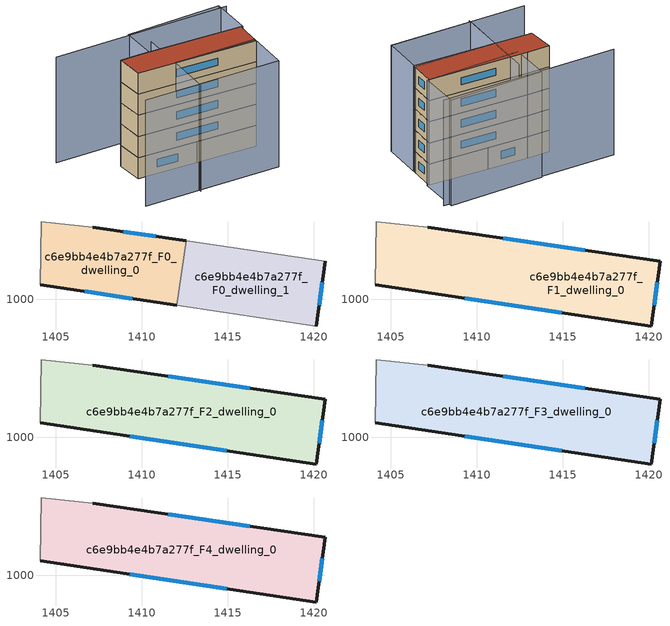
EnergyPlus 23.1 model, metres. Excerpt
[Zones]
c6e9bb4e4b7a277f_F0_dwelling_0
 floor ground (EU_floor_Construction): 1412.58,1003.41 1412.03,999.66 1404.08,1000.85 1404.15,1004.51 1407.16,1004.2 z0
 wall outside (EU_wall_Construction): 1404.08,1000.85 1412.03,999.66 / 1412.58,1003.41 1407.16,1004.2 z0:3
 wall adiabatic (EU_wall_Construction): 1407.16,1004.2 1404.15,1004.51 1404.08,1000.85 z0:3
 wall to c6e9bb4e4b7a277f_F0_dwelling_1 (EU_wall_Construction): 1412.03,999.66 1412.58,1003.41 z0:3
 window (EU_Window_Construction): 1406.67,1000.46 1409.45,1000.05 / 1410.82,1003.66 1408.92,1003.94 z0.98:2.02
c6e9bb4e4b7a277f_F0_dwelling_1
 floor ground (EU_floor_Construction): 1420.65,1002.22 1420.15,998.44 1412.03,999.66 1412.58,1003.41 z0
 wall outside (EU_wall_Construction): 1420.15,998.44 1420.65,1002.22 z0:3
 wall adiabatic (EU_wall_Construction): 1420.65,1002.22 1412.58,1003.41 / 1412.03,999.66 1420.15,998.44 z0:3
 window (EU_Window_Construction): 1420.31,999.67 1420.49,1000.99 z0.98:2.02
c6e9bb4e4b7a277f_F1_dwelling_0
 floor to c6e9bb4e4b7a277f_F0_dwelling_0 (EU_floor_Construction): 1412.58,1003.4 1412.03,999.66 1404.08,1000.85 1404.15,1004.51 1407.16,1004.2 z3
 floor to c6e9bb4e4b7a277f_F0_dwelling_1 (EU_floor_Construction): 1420.65,1002.22 1420.15,998.44 1412.03,999.66 1412.58,1003.4 z3
 wall outside (EU_wall_Construction): 1404.08,1000.85 1420.15,998.44 1420.65,1002.22 1407.16,1004.2 z3:6
 wall adiabatic (EU_wall_Construction): 1407.16,1004.2 1404.15,1004.51 1404.08,1000.85 z3:6
 window (EU_Window_Construction): 1409.3,1000.07 1414.92,999.22 / 1416.26,1002.86 1411.55,1003.56 / 1420.31,999.67 1420.49,1000.99 z3.98:5.02
c6e9bb4e4b7a277f_F2_dwelling_0
 floor to c6e9bb4e4b7a277f_F1_dwelling_0 (EU_floor_Construction): 1420.65,1002.22 1420.15,998.44 1404.08,1000.85 1404.15,1004.51 1407.16,1004.2 z6
 wall outside (EU_wall_Construction): 1404.08,1000.85 1420.15,998.44 1420.65,1002.22 1407.16,1004.2 z6:9
 wall adiabatic (EU_wall_Construction): 1407.16,1004.2 1404.15,1004.51 1404.08,1000.85 z6:9
 window (EU_Window_Construction): 1409.3,1000.07 1414.92,999.22 / 1416.26,1002.86 1411.55,1003.56 / 1420.31,999.67 1420.49,1000.99 z6.98:8.02
c6e9bb4e4b7a277f_F3_dwelling_0
 floor to c6e9bb4e4b7a277f_F2_dwelling_0 (EU_floor_Construction): 1420.65,1002.22 1420.15,998.44 1404.08,1000.85 1404.15,1004.51 1407.16,1004.2 z9
 wall outside (EU_wall_Construction): 1404.08,1000.85 1420.15,998.44 1420.65,1002.22 1407.16,1004.2 z9:12
 wall adiabatic (EU_wall_Construction): 1407.16,1004.2 1404.15,1004.51 1404.08,1000.85 z9:12
 window (EU_Window_Construction): 1409.3,1000.07 1414.92,999.22 / 1416.26,1002.86 1411.55,1003.56 / 1420.31,999.67 1420.49,1000.99 z9.98:11.02
c6e9bb4e4b7a277f_F4_dwelling_0
 floor to c6e9bb4e4b7a277f_F3_dwelling_0 (EU_floor_Construction): 1420.65,1002.22 1420.15,998.44 1404.08,1000.85 1404.15,1004.51 1407.16,1004.2 z12
 wall outside (EU_wall_Construction): 1404.08,1000.85 1420.15,998.44 1420.65,1002.22 1407.16,1004.2 z12:15
 wall adiabatic (EU_wall_Construction): 1407.16,1004.2 1404.15,1004.51 1404.08,1000.85 z12:15
 window (EU_Window_Construction): 1409.3,1000.07 1414.92,999.22 / 1416.26,1002.86 1411.55,1003.56 / 1420.31,999.67 1420.49,1000.99 z12.98:14.02
 roof outside (EU_roof_Construction): 1420.15,998.44 1420.65,1002.22 1407.16,1004.2 1404.15,1004.51 1404.08,1000.85 z15
shading: 1400.99,995.14 1419.37,993 / 1409.78,1005.85 1408.45,993.97 / 1422.13,1007.18 1398.33,1009.83 / 1408.44,994.27 1409.14,1000.09 / 1409.14,1000.09 1420.19,998.76 / 1420.19,998.76 1419.49,992.94 / 1419.49,992.94 1408.44,994.27 / 1408.54,1008.9 1421.42,1007.73 / 1421.42,1007.73 1420.92,1002.2 / 1420.92,1002.2 1408.04,1003.37 / 1408.04,1003.37 1408.54,1008.9 z0:15
[Building]
EU S2 Campaign: North Axis=0; Terrain=City; Solar Distribution=FullExterior
[Site:Location]
Bologna: Latitude=44.5; Longitude=11.25; Time Zone=1; Elevation=37
[SizingPeriod:WeatherFileDays]
AnnualSizingPeriod: Begin Month=1; Begin Day of Month=1; End Month=12; End Day of Month=31; Day of Week for Start Day=Monday; Use Weather File Daylight Saving Period=No; Use Weather File Rain and Snow Indicators=No
[MATERIAL]
EU_InternalMass_Material: Roughness=MediumRough; Thickness=0.1; Conductivity=1; Density=1800; Specific Heat=900; Thermal Absorptance=0.9; Solar Absorptance=0.7; Visible Absorptance=0.7
[MATERIAL:NOMASS] Roughness=MediumRough; Thermal Absorptance=0.9; Solar Absorptance=0.7; Visible Absorptance=0.7
Name | Thermal Resistance
EU_wall_NoMass | 0.905828
EU_roof_NoMass | 0.37593
EU_floor_NoMass | 0.67114
[WINDOWMATERIAL:SIMPLEGLAZINGSYSTEM]
EU_Window_SimpleGlazing: UFactor=4.52486; Solar Heat Gain Coefficient=0.85; Visible Transmittance=0.85
[CONSTRUCTION]
EU_wall_Construction: EU_wall_NoMass
EU_roof_Construction: EU_roof_NoMass
EU_floor_Construction: EU_floor_NoMass
EU_Window_Construction: EU_Window_SimpleGlazing
EU_InternalMass_Construction: EU_InternalMass_Material
[ZONE] Type=1; Multiplier=1; Ceiling Height=autocalculate; Floor Area=autocalculate; Part of Total Floor Area=Yes
Name | Volume
c6e9bb4e4b7a277f_F0_dwelling_0 | 93.2014
c6e9bb4e4b7a277f_F1_dwelling_0 | 186.413
c6e9bb4e4b7a277f_F2_dwelling_0; c6e9bb4e4b7a277f_F3_dwelling_0; c6e9bb4e4b7a277f_F4_dwelling_0 | 186.417
c6e9bb4e4b7a277f_F0_dwelling_1 | 93.219
[INTERNALMASS] Construction=EU_InternalMass_Construction
Name | Zone or ZoneList | Surface Area
c6e9bb4e4b7a277f_F0_dwelling_0_EU_InternalMass | c6e9bb4e4b7a277f_F0_dwelling_0 | 31.0672
c6e9bb4e4b7a277f_F0_dwelling_1_EU_InternalMass | c6e9bb4e4b7a277f_F0_dwelling_1 | 31.0732
c6e9bb4e4b7a277f_F1_dwelling_0_EU_InternalMass | c6e9bb4e4b7a277f_F1_dwelling_0 | 62.1389
c6e9bb4e4b7a277f_F2_dwelling_0_EU_InternalMass | c6e9bb4e4b7a277f_F2_dwelling_0 | 62.1389
c6e9bb4e4b7a277f_F3_dwelling_0_EU_InternalMass | c6e9bb4e4b7a277f_F3_dwelling_0 | 62.1389
c6e9bb4e4b7a277f_F4_dwelling_0_EU_InternalMass | c6e9bb4e4b7a277f_F4_dwelling_0 | 62.1389
[OTHEREQUIPMENT] Fuel Type=Electricity; Design Level Calculation Method=Watts/Area; Power per Zone Floor Area=1; Fraction Latent=0; Fraction Radiant=0; Fraction Lost=0; Carbon Dioxide Generation Rate=0; EndUse Subcategory=EU_Step8_InternalGains
Name | Zone or ZoneList or Space or SpaceList | Schedule
EU_Step8_InternalGain_c6e9bb4e4b7a277f_F0_dwelling_0_f000 | c6e9bb4e4b7a277f_F0_dwelling_0 | EU_Step8_GainSchedule_c6e9bb4e4b7a277f_F0_dwelling_0_f000
EU_Step8_InternalGain_c6e9bb4e4b7a277f_F0_dwelling_1_f000 | c6e9bb4e4b7a277f_F0_dwelling_1 | EU_Step8_GainSchedule_c6e9bb4e4b7a277f_F0_dwelling_1_f000
EU_Step8_InternalGain_c6e9bb4e4b7a277f_F1_dwelling_0_f000 | c6e9bb4e4b7a277f_F1_dwelling_0 | EU_Step8_GainSchedule_c6e9bb4e4b7a277f_F1_dwelling_0_f000
EU_Step8_InternalGain_c6e9bb4e4b7a277f_F2_dwelling_0_f000 | c6e9bb4e4b7a277f_F2_dwelling_0 | EU_Step8_GainSchedule_c6e9bb4e4b7a277f_F2_dwelling_0_f000
EU_Step8_InternalGain_c6e9bb4e4b7a277f_F3_dwelling_0_f000 | c6e9bb4e4b7a277f_F3_dwelling_0 | EU_Step8_GainSchedule_c6e9bb4e4b7a277f_F3_dwelling_0_f000
EU_Step8_InternalGain_c6e9bb4e4b7a277f_F4_dwelling_0_f000 | c6e9bb4e4b7a277f_F4_dwelling_0 | EU_Step8_GainSchedule_c6e9bb4e4b7a277f_F4_dwelling_0_f000
[ZONEVENTILATION:DESIGNFLOWRATE] Schedule=EU_AlwaysOn; Design Flow Rate Calculation Method=AirChanges/Hour; Air Changes per Hour=0.73129; Ventilation Type=Natural; Fan Pressure Rise=0; Fan Total Efficiency=1; Constant Term Coefficient=1; Temperature Term Coefficient=0; Velocity Term Coefficient=0; Velocity Squared Term Coefficient=0; Minimum Indoor Temperature=-100; Maximum Indoor Temperature=100; Delta Temperature=-100; Minimum Outdoor Temperature=-100; Maximum Outdoor Temperature=100; Maximum Wind Speed=40
Name | Zone or ZoneList or Space or SpaceList
EU_ConstantAir_c6e9bb4e4b7a277f_F0_dwelling_0 | c6e9bb4e4b7a277f_F0_dwelling_0
EU_ConstantAir_c6e9bb4e4b7a277f_F0_dwelling_1 | c6e9bb4e4b7a277f_F0_dwelling_1
EU_ConstantAir_c6e9bb4e4b7a277f_F1_dwelling_0 | c6e9bb4e4b7a277f_F1_dwelling_0
EU_ConstantAir_c6e9bb4e4b7a277f_F2_dwelling_0 | c6e9bb4e4b7a277f_F2_dwelling_0
EU_ConstantAir_c6e9bb4e4b7a277f_F3_dwelling_0 | c6e9bb4e4b7a277f_F3_dwelling_0
EU_ConstantAir_c6e9bb4e4b7a277f_F4_dwelling_0 | c6e9bb4e4b7a277f_F4_dwelling_0
[HVACTEMPLATE:THERMOSTAT] Constant Heating Setpoint=20; Constant Cooling Setpoint=50
EU_HeatOnly_c6e9bb4e4b7a277f_F0_dwelling_0; EU_HeatOnly_c6e9bb4e4b7a277f_F0_dwelling_1; EU_HeatOnly_c6e9bb4e4b7a277f_F1_dwelling_0; EU_HeatOnly_c6e9bb4e4b7a277f_F2_dwelling_0; EU_HeatOnly_c6e9bb4e4b7a277f_F3_dwelling_0; EU_HeatOnly_c6e9bb4e4b7a277f_F4_dwelling_0
[HVACTEMPLATE:ZONE:IDEALLOADSAIRSYSTEM] System Availability Schedule=EU_AlwaysOn; Maximum Heating Supply Air Temperature=50; Minimum Cooling Supply Air Temperature=13; Maximum Heating Supply Air Humidity Ratio=0.0156; Minimum Cooling Supply Air Humidity Ratio=0.0077; Heating Limit=NoLimit; Cooling Limit=NoLimit; Heating Availability Schedule=EU_AlwaysOn; Cooling Availability Schedule=EU_CoolingOff; Dehumidification Control Type=ConstantSensibleHeatRatio; Cooling Sensible Heat Ratio=0.7; Dehumidification Setpoint=60; Humidification Control Type=None; Humidification Setpoint=30; Outdoor Air Method=None; Outdoor Air Flow Rate per Person=0.00944; Outdoor Air Flow Rate per Zone Floor Area=0; Outdoor Air Flow Rate per Zone=0; Demand Controlled Ventilation Type=None; Outdoor Air Economizer Type=NoEconomizer; Heat Recovery Type=None; Sensible Heat Recovery Effectiveness=0.7; Latent Heat Recovery Effectiveness=0.65
Name | Template Thermostat
c6e9bb4e4b7a277f_F0_dwelling_0 | EU_HeatOnly_c6e9bb4e4b7a277f_F0_dwelling_0
c6e9bb4e4b7a277f_F0_dwelling_1 | EU_HeatOnly_c6e9bb4e4b7a277f_F0_dwelling_1
c6e9bb4e4b7a277f_F1_dwelling_0 | EU_HeatOnly_c6e9bb4e4b7a277f_F1_dwelling_0
c6e9bb4e4b7a277f_F2_dwelling_0 | EU_HeatOnly_c6e9bb4e4b7a277f_F2_dwelling_0
c6e9bb4e4b7a277f_F3_dwelling_0 | EU_HeatOnly_c6e9bb4e4b7a277f_F3_dwelling_0
c6e9bb4e4b7a277f_F4_dwelling_0 | EU_HeatOnly_c6e9bb4e4b7a277f_F4_dwelling_0
[SIZING:ZONE] Zone Cooling Design Supply Air Temperature Input Method=SupplyAirTemperature; Zone Cooling Design Supply Air Temperature=13; Zone Heating Design Supply Air Temperature Input Method=SupplyAirTemperature; Zone Heating Design Supply Air Temperature=50; Zone Cooling Design Supply Air Humidity Ratio=0.008; Zone Heating Design Supply Air Humidity Ratio=0.008; Cooling Design Air Flow Method=DesignDay; Cooling Design Air Flow Rate=0; Cooling Minimum Air Flow per Zone Floor Area=0.000762; Cooling Minimum Air Flow=0; Cooling Minimum Air Flow Fraction=0.2; Heating Design Air Flow Method=DesignDay; Heating Design Air Flow Rate=0; Heating Maximum Air Flow per Zone Floor Area=0.002032; Heating Maximum Air Flow=0.141576; Heating Maximum Air Flow Fraction=0.3; Account for Dedicated Outdoor Air System=No; Dedicated Outdoor Air System Control Strategy=NeutralSupplyAir; Dedicated Outdoor Air Low Setpoint Temperature for Design=autosize; Dedicated Outdoor Air High Setpoint Temperature for Design=autosize; Zone Load Sizing Method=Sensible Load Only No Latent Load; Zone Latent Cooling Design Supply Air Humidity Ratio Input Method=HumidityRatioDifference; Zone Cooling Design Supply Air Humidity Ratio Difference=0.005; Zone Latent Heating Design Supply Air Humidity Ratio Input Method=HumidityRatioDifference; Zone Humidification Design Supply Air Humidity Ratio Difference=0.005
c6e9bb4e4b7a277f_F0_dwelling_0; c6e9bb4e4b7a277f_F0_dwelling_1; c6e9bb4e4b7a277f_F1_dwelling_0; c6e9bb4e4b7a277f_F2_dwelling_0; c6e9bb4e4b7a277f_F3_dwelling_0; c6e9bb4e4b7a277f_F4_dwelling_0
[SCHEDULE:CONSTANT]
Name | Hourly Value
EU_AlwaysOn | 1
EU_CoolingOff | 0
[SCHEDULE:FILE] Column Number=1; Rows to Skip at Top=0; Number of Hours of Data=8760; Column Separator=Comma; Interpolate to Timestep=No; Minutes per Item=60; Adjust Schedule for Daylight Savings=Yes
Name | File
EU_Step8_GainSchedule_c6e9bb4e4b7a277f_F0_dwelling_0_f000 | ../../schedules/c6e9bb4e4b7a277f/c6e9bb4e4b7a277f_F0_dwelling_0_f000_gain.csv
EU_Step8_GainSchedule_c6e9bb4e4b7a277f_F0_dwelling_1_f000 | ../../schedules/c6e9bb4e4b7a277f/c6e9bb4e4b7a277f_F0_dwelling_1_f000_gain.csv
EU_Step8_GainSchedule_c6e9bb4e4b7a277f_F1_dwelling_0_f000 | ../../schedules/c6e9bb4e4b7a277f/c6e9bb4e4b7a277f_F1_dwelling_0_f000_gain.csv
EU_Step8_GainSchedule_c6e9bb4e4b7a277f_F2_dwelling_0_f000 | ../../schedules/c6e9bb4e4b7a277f/c6e9bb4e4b7a277f_F2_dwelling_0_f000_gain.csv
EU_Step8_GainSchedule_c6e9bb4e4b7a277f_F3_dwelling_0_f000 | ../../schedules/c6e9bb4e4b7a277f/c6e9bb4e4b7a277f_F3_dwelling_0_f000_gain.csv
EU_Step8_GainSchedule_c6e9bb4e4b7a277f_F4_dwelling_0_f000 | ../../schedules/c6e9bb4e4b7a277f/c6e9bb4e4b7a277f_F4_dwelling_0_f000_gain.csv
